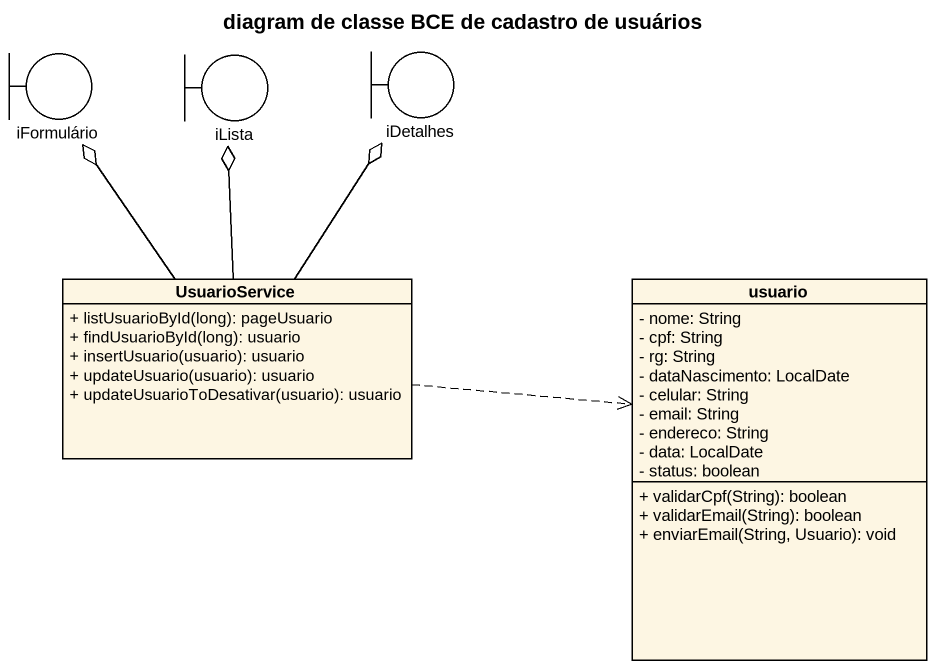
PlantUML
@startuml
title diagram de classe BCE de cadastro de usuários
allowmixing
hide circle
hide empty members
skinparam classAttributeIconSize 0
boundary iFormulário
boundary iLista
boundary iDetalhes
class UsuarioService {
  + listUsuarioById(long): pageUsuario
  + findUsuarioById(long): usuario
  + insertUsuario(usuario): usuario
  + updateUsuario(usuario): usuario
  + updateUsuarioToDesativar(usuario): usuario
}
class usuario {
  - nome: String
  - cpf: String
  - rg: String
  - dataNascimento: LocalDate
  - celular: String
  - email: String
  - endereco: String
  - data: LocalDate
  - status: boolean
  + validarCpf(String): boolean
  + validarEmail(String): boolean
  + enviarEmail(String, Usuario): void
}
UsuarioService -up-o iFormulário
UsuarioService -up-o iLista
UsuarioService -up-o iDetalhes
UsuarioService .right.> usuario
@enduml
